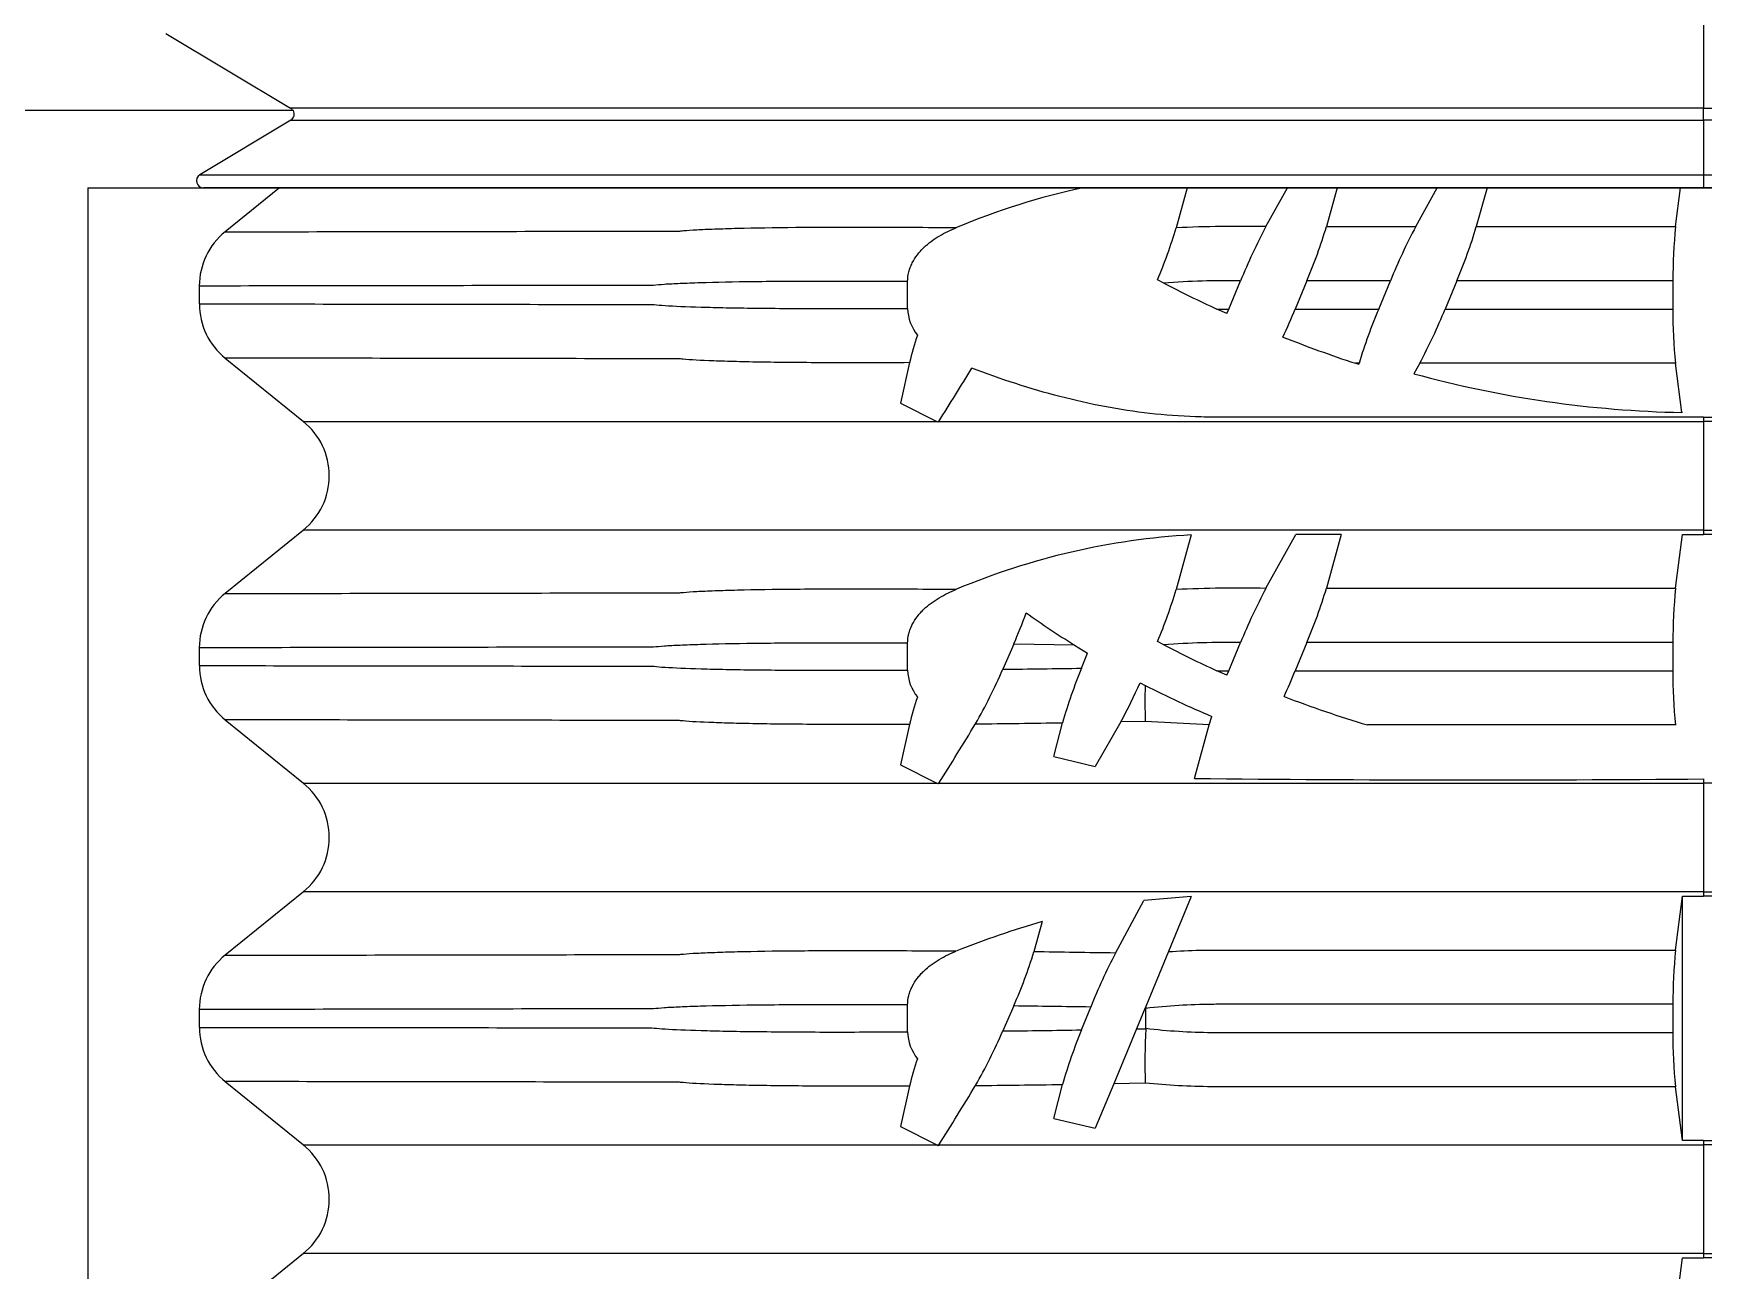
# Model space of a CAD drawing. Header units: millimetres. Extents: x -455371 to 117772, y -78417 to 116564.
# Drawn here: x -53320.3 to -53082.1, y 64221.6 to 64398.1 of the extents above; entities that cross this region are included whole.
import ezdxf

# ---------------------------------------------------------------- set-up
doc = ezdxf.new("R2010")
doc.units = ezdxf.units.MM
doc.layers.get('0').update_dxf_attribs({"color": 255})
doc.layers.add('BETON-STOP', color=141, linetype='Continuous')
doc.layers.add('Contorno-Cupolex', color=3, linetype='Continuous')

# ---------------------------------------------------------------- blocks, each defined once
blk = doc.blocks.new('Cupolex H50')
at = {"layer": 'Contorno-Cupolex', "linetype": 'Continuous'}
for p, q in [((19721.008, 10166.044), (19721.008, 10164.771)), ((19699.119, 10165.834), (19700.89, 10164.77)), ((19700.925, 10164.735), (19693.208, 10164.735)), ((19700.898, 10164.6), (19699.601, 10163.82)), ((19700.933, 10164.735), (19700.925, 10164.735)), ((19721.008, 10164.599), (19721.008, 10164.771)), ((19721.008, 10164.599), (19721.008, 10163.821)), ((19721.008, 10163.635), (19699.654, 10163.635)), ((19721.008, 10163.821), (19721.008, 10163.635)), ((19742.363, 10163.635), (19721.008, 10163.635))]:
    blk.add_line(p, q, dxfattribs=at)
for centre, radius, start, end in [((19700.838, 10164.684), 0.1, 30.3283, 59.0672), ((19700.847, 10164.685), 0.0994, 300.7422, 30.2295), ((19699.653, 10163.735), 0.0998, 120.9627, 270.7224)]:
    blk.add_arc(centre, radius, start, end, dxfattribs=at)
for points in [[(19702.818, 10164.771), (19702.174, 10164.771), (19701.532, 10164.77), (19700.89, 10164.77)], [(19720.607, 10164.599), (19720.741, 10164.599), (19720.875, 10164.599), (19721.008, 10164.599)], [(19721.451, 10164.599), (19721.303, 10164.599), (19721.156, 10164.599), (19721.008, 10164.599)]]:
    blk.add_open_spline(points, degree=3, dxfattribs=at)
for points, knots in [([(19700.898, 10164.6), (19702.397, 10164.6), (19703.903, 10164.6), (19705.786, 10164.599), (19706.163, 10164.599), (19706.727, 10164.599), (19706.916, 10164.599), (19707.151, 10164.599), (19707.198, 10164.599), (19707.292, 10164.599), (19707.333, 10164.599), (19707.458, 10164.599), (19707.537, 10164.599), (19707.734, 10164.599), (19707.853, 10164.599), (19708.263, 10164.599), (19708.599, 10164.599), (19709.2, 10164.599), (19709.417, 10164.599), (19709.87, 10164.599), (19710.108, 10164.599), (19710.857, 10164.599), (19711.408, 10164.599), (19712.259, 10164.599), (19712.549, 10164.599), (19713.14, 10164.599), (19713.443, 10164.599), (19714.048, 10164.599), (19714.35, 10164.599), (19714.956, 10164.599), (19715.258, 10164.599), (19716.166, 10164.599), (19716.771, 10164.599), (19718.453, 10164.599), (19719.53, 10164.599), (19720.607, 10164.599)], [0, 0, 0, 0, 0.5, 0.5, 0.625, 0.625, 0.6875, 0.6875, 0.703125, 0.703125, 0.71875, 0.71875, 0.734375, 0.734375, 0.75, 0.75, 0.78125, 0.78125, 0.796875, 0.796875, 0.8125, 0.8125, 0.84375, 0.84375, 0.859375, 0.859375, 0.875, 0.875, 0.890625, 0.890625, 0.90625, 0.90625, 0.9375, 0.9375, 0.9930906, 0.9930906, 0.9930906, 0.9930906]), ([(19716.312, 10164.771), (19716.064, 10164.771), (19715.817, 10164.771), (19715.267, 10164.771), (19714.965, 10164.771), (19714.36, 10164.771), (19714.058, 10164.771), (19713.455, 10164.771), (19713.153, 10164.771), (19712.556, 10164.771), (19712.264, 10164.771), (19711.695, 10164.771), (19711.418, 10164.771), (19710.875, 10164.771), (19710.61, 10164.771), (19709.856, 10164.771), (19709.402, 10164.771), (19708.596, 10164.771), (19708.258, 10164.771), (19707.85, 10164.771), (19707.731, 10164.771), (19707.533, 10164.771), (19707.454, 10164.771), (19707.361, 10164.771), (19707.336, 10164.771), (19707.289, 10164.771), (19707.266, 10164.771), (19707.195, 10164.771), (19707.148, 10164.771), (19706.912, 10164.771), (19706.724, 10164.771), (19706.159, 10164.771), (19705.782, 10164.771), (19704.542, 10164.771), (19703.679, 10164.771), (19702.818, 10164.771)], [0.0809509, 0.0809509, 0.0809509, 0.0809509, 0.09375, 0.09375, 0.109375, 0.109375, 0.125, 0.125, 0.140625, 0.140625, 0.15625, 0.15625, 0.171875, 0.171875, 0.1875, 0.1875, 0.21875, 0.21875, 0.25, 0.25, 0.265625, 0.265625, 0.28125, 0.28125, 0.2890625, 0.2890625, 0.296875, 0.296875, 0.3125, 0.3125, 0.375, 0.375, 0.5, 0.5, 0.786222, 0.786222, 0.786222, 0.786222]), ([(19721.008, 10164.771), (19719.8, 10164.771), (19718.591, 10164.771), (19717.025, 10164.771), (19716.669, 10164.771), (19716.312, 10164.771)], [0, 0, 0, 0, 0.0625, 0.0625, 0.0809509, 0.0809509, 0.0809509, 0.0809509]), ([(19721.008, 10164.771), (19722.217, 10164.771), (19723.426, 10164.771), (19724.99, 10164.771), (19725.345, 10164.771), (19725.7, 10164.771)], [0, 0, 0, 0, 0.0625, 0.0625, 0.08086931, 0.08086931, 0.08086931, 0.08086931]), ([(19699.601, 10163.82), (19701.153, 10163.82), (19702.708, 10163.821), (19704.653, 10163.821), (19705.042, 10163.821), (19705.61, 10163.821), (19705.789, 10163.821), (19705.968, 10163.821)], [0, 0, 0, 0, 0.5, 0.5, 0.625, 0.625, 0.6826415, 0.6826415, 0.6826415, 0.6826415]), ([(19705.968, 10163.821), (19705.983, 10163.821), (19705.998, 10163.821), (19706.038, 10163.821), (19706.061, 10163.821), (19706.118, 10163.821), (19706.15, 10163.821), (19706.26, 10163.821), (19706.349, 10163.821), (19706.562, 10163.821), (19706.687, 10163.821), (19706.968, 10163.821), (19707.123, 10163.821), (19707.462, 10163.821), (19707.646, 10163.821), (19708.042, 10163.821), (19708.256, 10163.821), (19708.932, 10163.821), (19709.425, 10163.821), (19710.225, 10163.821), (19710.503, 10163.821), (19711.073, 10163.821), (19711.363, 10163.821), (19711.953, 10163.821), (19712.253, 10163.821), (19712.684, 10163.821), (19712.809, 10163.821), (19712.936, 10163.821)], [0.6826415, 0.6826415, 0.6826415, 0.6826415, 0.6875, 0.6875, 0.6953125, 0.6953125, 0.703125, 0.703125, 0.71875, 0.71875, 0.734375, 0.734375, 0.75, 0.75, 0.765625, 0.765625, 0.78125, 0.78125, 0.8125, 0.8125, 0.828125, 0.828125, 0.84375, 0.84375, 0.859375, 0.859375, 0.8657575, 0.8657575, 0.8657575, 0.8657575]), ([(19712.936, 10163.821), (19713.119, 10163.821), (19713.304, 10163.821), (19713.646, 10163.821), (19713.802, 10163.821), (19714.116, 10163.821), (19714.272, 10163.821), (19714.742, 10163.821), (19715.055, 10163.821), (19715.995, 10163.821), (19716.622, 10163.821), (19718.502, 10163.821), (19719.755, 10163.821), (19721.008, 10163.821)], [0.8657575, 0.8657575, 0.8657575, 0.8657575, 0.875, 0.875, 0.8828125, 0.8828125, 0.890625, 0.890625, 0.90625, 0.90625, 0.9375, 0.9375, 1, 1, 1, 1]), ([(19721.008, 10163.821), (19722.244, 10163.821), (19723.481, 10163.821), (19725.335, 10163.821), (19725.953, 10163.821), (19726.88, 10163.821), (19727.189, 10163.821), (19727.591, 10163.821), (19727.684, 10163.821), (19727.777, 10163.821)], [0, 0, 0, 0, 0.0625, 0.0625, 0.09375, 0.09375, 0.109375, 0.109375, 0.1140744, 0.1140744, 0.1140744, 0.1140744])]:
    blk.add_open_spline(points, degree=3, knots=knots, dxfattribs=at)
blk = doc.blocks.new('Bs H50 tacca 5')
at = {"layer": 'BETON-STOP'}
for p, q in [((19753.708, 9985.2), (19753.708, 9963.521)), ((19753.708, 9985.2), (19799.708, 9985.2)), ((19756.433, 9985.2), (19755.663, 9984.575)), ((19769.357, 9985.2), (19769.2, 9984.632)), ((19770.478, 9984.648), (19770.783, 9985.2)), ((19771.492, 9985.2), (19771.34, 9984.648)), ((19772.611, 9984.648), (19772.916, 9985.2)), ((19773.625, 9985.2), (19773.473, 9984.648)), ((19776.31, 9984.648), (19776.381, 9985.2)), ((19771.34, 9984.648), (19772.611, 9984.648)), ((19773.473, 9984.648), (19776.31, 9984.648)), ((19765.377, 9983.484), (19765.377, 9983.866)), ((19769.025, 9983.842), (19768.934, 9983.89)), ((19769.95, 9983.474), (19770.116, 9983.875)), ((19771.061, 9983.875), (19770.895, 9983.474)), ((19772.249, 9983.875), (19771.061, 9983.875)), ((19772.083, 9983.474), (19772.249, 9983.875)), ((19773.194, 9983.875), (19773.028, 9983.474)), ((19776.272, 9983.875), (19773.194, 9983.875)), ((19776.272, 9983.875), (19776.272, 9983.474)), ((19755.293, 9983.802), (19755.293, 9983.547)), ((19769.781, 9983.474), (19769.95, 9983.474)), ((19769.923, 9983.41), (19769.781, 9983.474)), ((19769.923, 9983.41), (19769.95, 9983.474)), ((19770.895, 9983.474), (19772.083, 9983.474)), ((19773.028, 9983.474), (19776.272, 9983.474)), ((19755.663, 9982.774), (19756.775, 9981.873)), ((19765.404, 9982.711), (19765.277, 9982.136)), ((19771.8, 9982.685), (19771.751, 9982.702)), ((19771.805, 9982.702), (19771.751, 9982.702)), ((19771.8, 9982.685), (19771.805, 9982.702)), ((19772.667, 9982.702), (19772.585, 9982.553)), ((19776.4, 9982), (19776.31, 9982.702)), ((19765.277, 9982.136), (19765.792, 9981.872)), ((19776.408, 9982), (19776.4, 9982)), ((19765.813, 9981.862), (19765.792, 9981.872)), ((19765.819, 9981.872), (19765.813, 9981.862)), ((19776.708, 9981.934), (19776.708, 9981.873)), ((19776.708, 9981.873), (19776.708, 9980.327)), ((19756.775, 9980.327), (19755.663, 9979.425)), ((19776.708, 9980.327), (19776.708, 9980.265)), ((19769.415, 9980.258), (19769.2, 9979.482)), ((19770.478, 9979.498), (19770.902, 9980.265)), ((19771.551, 9980.265), (19770.902, 9980.265)), ((19771.551, 9980.265), (19771.34, 9979.498)), ((19776.31, 9979.498), (19776.408, 9980.265)), ((19776.408, 9980.265), (19776.708, 9980.265)), ((19777.008, 9980.265), (19776.708, 9980.265)), ((19755.293, 9978.652), (19755.293, 9978.397)), ((19765.377, 9978.334), (19765.377, 9978.716)), ((19766.887, 9978.702), (19766.732, 9978.346)), ((19767.754, 9978.69), (19766.887, 9978.702)), ((19767.754, 9978.69), (19767.94, 9978.576)), ((19769.025, 9978.692), (19768.934, 9978.74)), ((19769.95, 9978.324), (19770.116, 9978.725)), ((19771.061, 9978.725), (19770.895, 9978.324)), ((19776.272, 9978.725), (19771.061, 9978.725)), ((19776.272, 9978.725), (19776.272, 9978.324)), ((19767.853, 9978.361), (19767.94, 9978.576)), ((19768.687, 9978.154), (19768.758, 9978.116)), ((19769.781, 9978.324), (19769.95, 9978.324)), ((19769.923, 9978.26), (19769.781, 9978.324)), ((19769.923, 9978.26), (19769.95, 9978.324)), ((19770.895, 9978.324), (19776.272, 9978.324)), ((19755.663, 9977.624), (19756.775, 9976.723)), ((19765.404, 9977.561), (19765.277, 9976.986)), ((19767.458, 9977.101), (19767.583, 9977.584)), ((19768.411, 9977.597), (19768.049, 9976.961)), ((19768.76, 9977.602), (19768.411, 9977.597)), ((19769.672, 9977.552), (19768.76, 9977.602)), ((19769.462, 9976.79), (19769.672, 9977.552)), ((19769.672, 9977.552), (19769.708, 9977.673)), ((19765.277, 9976.986), (19765.792, 9976.722)), ((19767.458, 9977.101), (19768.049, 9976.961)), ((19776.708, 9976.784), (19776.708, 9976.723)), ((19765.813, 9976.712), (19765.792, 9976.722)), ((19765.819, 9976.722), (19765.813, 9976.712)), ((19776.708, 9976.723), (19776.708, 9975.177)), ((19756.775, 9975.177), (19755.663, 9974.275)), ((19769.415, 9975.108), (19768.742, 9975.052)), ((19769.415, 9975.108), (19769.091, 9974.325)), ((19776.31, 9974.348), (19776.408, 9975.115)), ((19776.408, 9971.634), (19776.408, 9975.115)), ((19776.408, 9975.115), (19776.708, 9975.115)), ((19776.708, 9975.177), (19776.708, 9975.115)), ((19777.008, 9975.115), (19776.708, 9975.115)), ((19768.336, 9974.304), (19768.742, 9975.052)), ((19767.294, 9974.752), (19767.174, 9974.322)), ((19769.091, 9974.325), (19768.767, 9973.544)), ((19755.293, 9973.502), (19755.293, 9973.247)), ((19765.377, 9973.184), (19765.377, 9973.566)), ((19766.887, 9973.552), (19766.732, 9973.196)), ((19767.853, 9973.211), (19767.984, 9973.536)), ((19768.759, 9973.524), (19768.635, 9973.224)), ((19768.767, 9973.544), (19768.759, 9973.524)), ((19768.768, 9973.523), (19768.759, 9973.524)), ((19768.767, 9973.544), (19768.768, 9973.523)), ((19768.768, 9973.516), (19768.768, 9973.523)), ((19768.768, 9973.233), (19768.768, 9973.516)), ((19776.272, 9973.575), (19776.272, 9973.174)), ((19768.635, 9973.224), (19768.312, 9972.445)), ((19768.635, 9973.224), (19768.768, 9973.226)), ((19768.768, 9973.226), (19768.768, 9973.233)), ((19755.663, 9972.474), (19756.775, 9971.573)), ((19768.312, 9972.445), (19768.049, 9971.811)), ((19768.76, 9972.452), (19768.312, 9972.445)), ((19765.404, 9972.411), (19765.277, 9971.836)), ((19767.458, 9971.951), (19767.583, 9972.434)), ((19776.408, 9971.634), (19776.31, 9972.402)), ((19765.277, 9971.836), (19765.792, 9971.572)), ((19767.458, 9971.951), (19768.049, 9971.811)), ((19765.813, 9971.562), (19765.792, 9971.572)), ((19765.819, 9971.572), (19765.813, 9971.562)), ((19776.708, 9971.634), (19776.408, 9971.634)), ((19776.708, 9971.634), (19776.708, 9971.573)), ((19776.708, 9971.634), (19777.008, 9971.634)), ((19776.708, 9971.573), (19776.708, 9970.027)), ((19756.775, 9970.027), (19755.663, 9969.125)), ((19776.31, 9969.198), (19776.408, 9969.965)), ((19776.408, 9969.965), (19776.708, 9969.965)), ((19776.708, 9970.027), (19776.708, 9969.965)), ((19777.008, 9969.965), (19776.708, 9969.965))]:
    blk.add_line(p, q, dxfattribs=at)
for centre, radius, start, end in [((19769.994, 9975.31), 10.115, 102.091, 112.796), ((19756.289, 9983.801), 0.996, 128.931, 179.9066), ((19762.319, 9986.678), 7.179, 337.1514, 343.4401), ((19770.1, 9964.262), 20.389, 88.9401, 92.5327), ((19777.919, 9980.694), 8.426, 152.0178, 157.8232), ((19764.329, 9986.738), 7.315, 336.961, 343.3986), ((19780.051, 9980.695), 8.425, 152.0175, 157.823), ((19766.462, 9986.738), 7.316, 336.9609, 343.3983), ((19783.018, 9983.927), 6.746, 173.8671, 180.4429), ((19769.904, 9972.695), 11.182, 88.9164, 94.5085), ((19776.708, 9998.65), 16.682, 242.577, 245.463), ((19756.289, 9983.548), 0.995, 180.0853, 231.0771), ((19766.01, 9983.498), 0.633, 181.2639, 218.8863), ((19761.085, 9987.532), 10.616, 335.1742, 337.5273), ((19778.676, 9980.661), 7.168, 156.8946, 163.4647), ((19765.288, 9986.626), 8.358, 331.994, 337.8464), ((19782.779, 9983.41), 6.508, 179.4367, 186.2533), ((19769.73, 9981.664), 4.451, 161.1754, 166.4034), ((19778.13, 10001.912), 20.242, 248.5261, 251.6284), ((19735.412, 10001.276), 36.071, 327.4568, 328.8771), ((19776.709, 9997.584), 15.586, 254.6566, 268.8647), ((19756.152, 9981.1), 0.992, 308.8507, 51.1493), ((19769.994, 9970.16), 10.115, 93.2828, 112.796), ((19756.289, 9978.651), 0.996, 128.931, 179.9066), ((19762.319, 9981.528), 7.179, 337.1514, 343.4401), ((19770.1, 9959.112), 20.389, 88.9401, 92.5327), ((19777.919, 9975.544), 8.426, 152.0178, 157.8232), ((19764.329, 9981.588), 7.315, 336.961, 343.3986), ((19783.018, 9978.777), 6.746, 173.8671, 180.4429), ((19758.802, 9982.22), 8.817, 336.4812, 339.6136), ((19774.226, 9989.118), 12.274, 234.3188, 238.1761), ((19769.904, 9967.545), 11.182, 88.9164, 94.5085), ((19776.708, 9993.5), 16.682, 242.577, 245.463), ((19756.289, 9978.398), 0.995, 180.0853, 231.0771), ((19766.01, 9978.348), 0.633, 181.2639, 218.8863), ((19760.042, 9981.202), 7.274, 330.0223, 336.8784), ((19762.86, 10301.602), 323.28, 270.68628, 270.88504), ((19774.253, 9975.703), 6.93, 157.4443, 164.2569), ((19762.106, 9981.063), 7.195, 331.1997, 336.1501), ((19760.985, 9982.425), 10.725, 335.3846, 337.52), ((19782.779, 9978.26), 6.508, 179.4367, 186.2533), ((19769.73, 9976.514), 4.451, 161.1754, 166.4034), ((19775.871, 9977.883), 7.116, 178.1178, 182.2569), ((19775.358, 9991.025), 14.498, 242.9216, 247.0622), ((19776.708, 9993.5), 16.65, 248.9776, 253.305), ((19734.329, 9996.805), 37.349, 327.473, 328.9994), ((19763.92, 10218.673), 241.117, 270.57577, 270.87046), ((19773.388, 10352.976), 376.206, 269.4021, 270.50569), ((19756.152, 9975.95), 0.992, 308.8507, 51.1493), ((19770.872, 9962.346), 12.912, 106.0869, 111.8067), ((19783.018, 9973.627), 6.746, 173.8671, 180.4429), ((19756.289, 9973.501), 0.996, 128.931, 179.9066), ((19761.054, 9976.166), 6.392, 335.8601, 343.2339), ((19761.126, 9538.338), 436.026, 89.05265, 89.20533), ((19775.567, 9970.53), 8.157, 152.4371, 158.3733), ((19762.495, 9624.223), 349.356, 89.09979, 89.2798), ((19756.289, 9973.248), 0.995, 180.0853, 231.0771), ((19766.01, 9973.198), 0.633, 181.2639, 218.8863), ((19760.042, 9976.052), 7.274, 330.0223, 336.8784), ((19762.86, 10296.452), 323.28, 270.68628, 270.88504), ((19774.253, 9970.553), 6.93, 157.4443, 164.2569), ((19777.687, 9972.745), 8.932, 176.9126, 181.8782), ((19782.779, 9973.11), 6.508, 179.4367, 186.2533), ((19769.73, 9971.364), 4.451, 161.1754, 166.4034), ((19734.329, 9991.655), 37.349, 327.473, 328.9994), ((19763.92, 10213.523), 241.117, 270.57577, 270.87046), ((19756.152, 9970.8), 0.992, 308.8507, 51.1493)]:
    blk.add_arc(centre, radius, start, end, dxfattribs=at)
for points, knots in [([(19755.663, 9984.575), (19756.924, 9984.575), (19758.188, 9984.578), (19760.084, 9984.581), (19760.716, 9984.582), (19761.506, 9984.583), (19761.663, 9984.584), (19761.9, 9984.584), (19761.979, 9984.584), (19762.078, 9984.584), (19762.097, 9984.584), (19762.138, 9984.585), (19762.161, 9984.588), (19762.239, 9984.596), (19762.302, 9984.6), (19762.45, 9984.608), (19762.535, 9984.611), (19762.729, 9984.618), (19762.838, 9984.622), (19763.196, 9984.631), (19763.473, 9984.635), (19763.944, 9984.639), (19764.111, 9984.64), (19764.464, 9984.641), (19764.65, 9984.641), (19765.227, 9984.64), (19765.638, 9984.638), (19766.075, 9984.634)], [0, 0, 0, 0, 0.5, 0.5, 0.75, 0.75, 0.8125, 0.8125, 0.84375, 0.84375, 0.851563, 0.851563, 0.859375, 0.859375, 0.875, 0.875, 0.890625, 0.890625, 0.90625, 0.90625, 0.9375, 0.9375, 0.953125, 0.953125, 0.96875, 0.96875, 1, 1, 1, 1]), ([(19765.377, 9983.866), (19765.377, 9983.912), (19765.383, 9983.957), (19765.4, 9984.024), (19765.406, 9984.046), (19765.423, 9984.089), (19765.432, 9984.11), (19765.463, 9984.172), (19765.488, 9984.21), (19765.53, 9984.265), (19765.545, 9984.283), (19765.575, 9984.317), (19765.591, 9984.333), (19765.674, 9984.413), (19765.748, 9984.466), (19765.907, 9984.561), (19765.989, 9984.6), (19766.075, 9984.634)], [0, 0, 0, 0, 0.125, 0.125, 0.1875, 0.1875, 0.25, 0.25, 0.375, 0.375, 0.4375, 0.4375, 0.5, 0.5, 0.75, 0.75, 1, 1, 1, 1]), ([(19765.377, 9983.866), (19764.954, 9983.868), (19764.559, 9983.869), (19764.009, 9983.868), (19763.832, 9983.868), (19763.499, 9983.865), (19763.342, 9983.864), (19762.901, 9983.859), (19762.645, 9983.853), (19762.32, 9983.843), (19762.223, 9983.84), (19762.052, 9983.832), (19761.979, 9983.829), (19761.853, 9983.82), (19761.802, 9983.813), (19761.72, 9983.81), (19761.682, 9983.812), (19761.564, 9983.811), (19761.486, 9983.811), (19761.251, 9983.811), (19761.094, 9983.81), (19760.31, 9983.809), (19759.682, 9983.808), (19757.8, 9983.805), (19756.545, 9983.802), (19755.293, 9983.802)], [0, 0, 0, 0, 0.03125, 0.03125, 0.046875, 0.046875, 0.0625, 0.0625, 0.09375, 0.09375, 0.109375, 0.109375, 0.125, 0.125, 0.140625, 0.140625, 0.15625, 0.15625, 0.1875, 0.1875, 0.25, 0.25, 0.5, 0.5, 1, 1, 1, 1]), ([(19755.293, 9983.547), (19756.547, 9983.547), (19757.802, 9983.545), (19759.686, 9983.542), (19760.314, 9983.541), (19761.099, 9983.539), (19761.256, 9983.539), (19761.492, 9983.538), (19761.57, 9983.538), (19761.688, 9983.538), (19761.725, 9983.54), (19761.809, 9983.535), (19761.862, 9983.528), (19762.052, 9983.516), (19762.222, 9983.509), (19762.546, 9983.499), (19762.666, 9983.496), (19762.922, 9983.491), (19763.059, 9983.489), (19763.499, 9983.484), (19763.83, 9983.481), (19764.564, 9983.48), (19764.958, 9983.481), (19765.377, 9983.484)], [0, 0, 0, 0, 0.5, 0.5, 0.75, 0.75, 0.8125, 0.8125, 0.84375, 0.84375, 0.859375, 0.859375, 0.875, 0.875, 0.90625, 0.90625, 0.921875, 0.921875, 0.9375, 0.9375, 0.96875, 0.96875, 1, 1, 1, 1]), ([(19765.404, 9982.711), (19764.995, 9982.709), (19764.614, 9982.708), (19764.087, 9982.71), (19763.919, 9982.711), (19763.605, 9982.714), (19763.458, 9982.715), (19763.184, 9982.72), (19763.057, 9982.722), (19762.822, 9982.728), (19762.714, 9982.732), (19762.425, 9982.742), (19762.282, 9982.749), (19762.156, 9982.762), (19762.134, 9982.765), (19762.094, 9982.765), (19762.075, 9982.765), (19762.017, 9982.765), (19761.978, 9982.765), (19761.862, 9982.765), (19761.785, 9982.765), (19761.552, 9982.766), (19761.397, 9982.766), (19760.622, 9982.768), (19760.001, 9982.769), (19758.141, 9982.772), (19756.901, 9982.774), (19755.663, 9982.774)], [0, 0, 0, 0, 0.03125, 0.03125, 0.046875, 0.046875, 0.0625, 0.0625, 0.078125, 0.078125, 0.09375, 0.09375, 0.125, 0.125, 0.132812, 0.132812, 0.140625, 0.140625, 0.15625, 0.15625, 0.1875, 0.1875, 0.25, 0.25, 0.5, 0.5, 1, 1, 1, 1]), ([(19776.708, 9981.934), (19774.955, 9981.934), (19773.201, 9981.934), (19771.008, 9981.934), (19770.57, 9981.934), (19770.022, 9981.934), (19769.912, 9981.934), (19769.693, 9981.934), (19769.584, 9981.936), (19769.257, 9981.947), (19769.04, 9981.963), (19768.393, 9982.037), (19767.967, 9982.119), (19767.124, 9982.338), (19766.706, 9982.474), (19766.291, 9982.632)], [0, 0, 0, 0, 0.5, 0.5, 0.625, 0.625, 0.65625, 0.65625, 0.6875, 0.6875, 0.75, 0.75, 0.875, 0.875, 1, 1, 1, 1]), ([(19776.708, 9981.934), (19778.462, 9981.934), (19780.216, 9981.934), (19782.408, 9981.934), (19782.847, 9981.934), (19783.395, 9981.934), (19783.504, 9981.934), (19783.724, 9981.934), (19783.833, 9981.936), (19784.16, 9981.947), (19784.377, 9981.963), (19785.024, 9982.037), (19785.45, 9982.119), (19786.293, 9982.338), (19786.711, 9982.474), (19787.126, 9982.632)], [0, 0, 0, 0, 0.5, 0.5, 0.625, 0.625, 0.65625, 0.65625, 0.6875, 0.6875, 0.75, 0.75, 0.875, 0.875, 1, 1, 1, 1]), ([(19756.775, 9981.873), (19757.983, 9981.873), (19759.19, 9981.873), (19761.001, 9981.873), (19761.606, 9981.873), (19762.511, 9981.873), (19762.812, 9981.873), (19763.153, 9981.873), (19763.189, 9981.873), (19763.269, 9981.873), (19763.322, 9981.873), (19763.52, 9981.872), (19763.699, 9981.872), (19764.152, 9981.872), (19764.43, 9981.872), (19765.055, 9981.872), (19765.404, 9981.872), (19765.792, 9981.872)], [0, 0, 0, 0, 0.5, 0.5, 0.75, 0.75, 0.875, 0.875, 0.890625, 0.890625, 0.90625, 0.90625, 0.9375, 0.9375, 0.96875, 0.96875, 1, 1, 1, 1]), ([(19765.819, 9981.872), (19766.196, 9981.872), (19766.595, 9981.872), (19767.226, 9981.872), (19767.441, 9981.872), (19767.884, 9981.872), (19768.11, 9981.872), (19768.789, 9981.872), (19769.249, 9981.873), (19769.947, 9981.873), (19770.181, 9981.873), (19770.647, 9981.873), (19770.88, 9981.873), (19772.978, 9981.873), (19774.843, 9981.873), (19776.708, 9981.873)], [0, 0, 0, 0, 0.125, 0.125, 0.1875, 0.1875, 0.25, 0.25, 0.375, 0.375, 0.4375, 0.4375, 0.5, 0.5, 1, 1, 1, 1]), ([(19787.597, 9981.872), (19787.221, 9981.872), (19786.822, 9981.872), (19786.191, 9981.872), (19785.975, 9981.872), (19785.533, 9981.872), (19785.307, 9981.872), (19784.627, 9981.872), (19784.168, 9981.873), (19783.469, 9981.873), (19783.236, 9981.873), (19782.77, 9981.873), (19782.537, 9981.873), (19780.439, 9981.873), (19778.573, 9981.873), (19776.708, 9981.873)], [0, 0, 0, 0, 0.125, 0.125, 0.1875, 0.1875, 0.25, 0.25, 0.375, 0.375, 0.4375, 0.4375, 0.5, 0.5, 1, 1, 1, 1]), ([(19776.708, 9980.327), (19775.507, 9980.327), (19774.306, 9980.327), (19772.505, 9980.327), (19771.904, 9980.327), (19771.003, 9980.327), (19770.703, 9980.327), (19770.253, 9980.327), (19770.103, 9980.327), (19769.802, 9980.327), (19769.652, 9980.327), (19769.202, 9980.327), (19768.902, 9980.327), (19768.303, 9980.328), (19768.009, 9980.328), (19767.438, 9980.328), (19767.159, 9980.328), (19766.615, 9980.328), (19766.349, 9980.328), (19765.595, 9980.328), (19765.144, 9980.328), (19764.348, 9980.328), (19764.021, 9980.328), (19763.636, 9980.327), (19763.526, 9980.327), (19763.347, 9980.327), (19763.277, 9980.327), (19763.179, 9980.327), (19763.134, 9980.327), (19763.04, 9980.327), (19762.994, 9980.327), (19762.76, 9980.327), (19762.573, 9980.327), (19762.012, 9980.327), (19761.638, 9980.327), (19759.767, 9980.327), (19758.271, 9980.327), (19756.775, 9980.327)], [0, 0, 0, 0, 0.0625, 0.0625, 0.09375, 0.09375, 0.109375, 0.109375, 0.117188, 0.117188, 0.125, 0.125, 0.140625, 0.140625, 0.15625, 0.15625, 0.171875, 0.171875, 0.1875, 0.1875, 0.21875, 0.21875, 0.25, 0.25, 0.265625, 0.265625, 0.28125, 0.28125, 0.296875, 0.296875, 0.3125, 0.3125, 0.375, 0.375, 0.5, 0.5, 1, 1, 1, 1]), ([(19776.708, 9980.327), (19777.909, 9980.327), (19779.11, 9980.327), (19780.912, 9980.327), (19781.513, 9980.327), (19782.413, 9980.327), (19782.714, 9980.327), (19783.164, 9980.327), (19783.314, 9980.327), (19783.614, 9980.327), (19783.764, 9980.327), (19784.215, 9980.327), (19784.514, 9980.327), (19785.113, 9980.328), (19785.407, 9980.328), (19785.979, 9980.328), (19786.258, 9980.328), (19786.801, 9980.328), (19787.067, 9980.328), (19787.822, 9980.328), (19788.273, 9980.328), (19789.069, 9980.328), (19789.396, 9980.328), (19789.78, 9980.327), (19789.891, 9980.327), (19790.07, 9980.327), (19790.139, 9980.327), (19790.238, 9980.327), (19790.283, 9980.327), (19790.376, 9980.327), (19790.423, 9980.327), (19790.657, 9980.327), (19790.844, 9980.327), (19791.405, 9980.327), (19791.779, 9980.327), (19793.65, 9980.327), (19795.146, 9980.327), (19796.642, 9980.327)], [0, 0, 0, 0, 0.0625, 0.0625, 0.09375, 0.09375, 0.109375, 0.109375, 0.117188, 0.117188, 0.125, 0.125, 0.140625, 0.140625, 0.15625, 0.15625, 0.171875, 0.171875, 0.1875, 0.1875, 0.21875, 0.21875, 0.25, 0.25, 0.265625, 0.265625, 0.28125, 0.28125, 0.296875, 0.296875, 0.3125, 0.3125, 0.375, 0.375, 0.5, 0.5, 1, 1, 1, 1]), ([(19755.663, 9979.425), (19756.924, 9979.425), (19758.188, 9979.428), (19760.084, 9979.431), (19760.716, 9979.432), (19761.506, 9979.433), (19761.663, 9979.434), (19761.9, 9979.434), (19761.979, 9979.434), (19762.078, 9979.434), (19762.097, 9979.434), (19762.138, 9979.435), (19762.161, 9979.438), (19762.239, 9979.446), (19762.302, 9979.45), (19762.45, 9979.458), (19762.535, 9979.461), (19762.729, 9979.468), (19762.838, 9979.472), (19763.196, 9979.481), (19763.473, 9979.485), (19763.944, 9979.489), (19764.111, 9979.49), (19764.464, 9979.491), (19764.65, 9979.491), (19765.227, 9979.49), (19765.638, 9979.488), (19766.075, 9979.484)], [0, 0, 0, 0, 0.5, 0.5, 0.75, 0.75, 0.8125, 0.8125, 0.84375, 0.84375, 0.851562, 0.851562, 0.859375, 0.859375, 0.875, 0.875, 0.890625, 0.890625, 0.90625, 0.90625, 0.9375, 0.9375, 0.953125, 0.953125, 0.96875, 0.96875, 1, 1, 1, 1]), ([(19765.377, 9978.716), (19765.377, 9978.762), (19765.383, 9978.807), (19765.4, 9978.874), (19765.406, 9978.896), (19765.423, 9978.939), (19765.432, 9978.96), (19765.463, 9979.022), (19765.488, 9979.06), (19765.53, 9979.115), (19765.545, 9979.133), (19765.575, 9979.167), (19765.591, 9979.183), (19765.674, 9979.263), (19765.748, 9979.316), (19765.907, 9979.411), (19765.989, 9979.45), (19766.075, 9979.484)], [0, 0, 0, 0, 0.125, 0.125, 0.1875, 0.1875, 0.25, 0.25, 0.375, 0.375, 0.4375, 0.4375, 0.5, 0.5, 0.75, 0.75, 1, 1, 1, 1]), ([(19765.377, 9978.716), (19764.954, 9978.718), (19764.559, 9978.719), (19764.009, 9978.718), (19763.832, 9978.718), (19763.499, 9978.715), (19763.342, 9978.714), (19762.901, 9978.709), (19762.645, 9978.703), (19762.32, 9978.693), (19762.223, 9978.69), (19762.052, 9978.682), (19761.979, 9978.679), (19761.853, 9978.67), (19761.802, 9978.663), (19761.72, 9978.66), (19761.682, 9978.662), (19761.564, 9978.661), (19761.486, 9978.661), (19761.251, 9978.661), (19761.094, 9978.66), (19760.31, 9978.659), (19759.682, 9978.658), (19757.8, 9978.655), (19756.545, 9978.652), (19755.293, 9978.652)], [0, 0, 0, 0, 0.03125, 0.03125, 0.046875, 0.046875, 0.0625, 0.0625, 0.09375, 0.09375, 0.109375, 0.109375, 0.125, 0.125, 0.140625, 0.140625, 0.15625, 0.15625, 0.1875, 0.1875, 0.25, 0.25, 0.5, 0.5, 1, 1, 1, 1]), ([(19755.293, 9978.397), (19756.547, 9978.397), (19757.802, 9978.395), (19759.686, 9978.392), (19760.314, 9978.391), (19761.099, 9978.389), (19761.256, 9978.389), (19761.492, 9978.388), (19761.57, 9978.388), (19761.688, 9978.388), (19761.725, 9978.39), (19761.809, 9978.385), (19761.862, 9978.378), (19762.052, 9978.366), (19762.222, 9978.359), (19762.546, 9978.349), (19762.666, 9978.346), (19762.922, 9978.341), (19763.059, 9978.339), (19763.499, 9978.334), (19763.83, 9978.331), (19764.564, 9978.33), (19764.958, 9978.331), (19765.377, 9978.334)], [0, 0, 0, 0, 0.5, 0.5, 0.75, 0.75, 0.8125, 0.8125, 0.84375, 0.84375, 0.859375, 0.859375, 0.875, 0.875, 0.90625, 0.90625, 0.921875, 0.921875, 0.9375, 0.9375, 0.96875, 0.96875, 1, 1, 1, 1]), ([(19765.404, 9977.561), (19764.995, 9977.559), (19764.614, 9977.558), (19764.087, 9977.56), (19763.919, 9977.561), (19763.605, 9977.564), (19763.458, 9977.565), (19763.184, 9977.57), (19763.057, 9977.572), (19762.822, 9977.578), (19762.714, 9977.582), (19762.425, 9977.592), (19762.282, 9977.599), (19762.156, 9977.612), (19762.134, 9977.615), (19762.094, 9977.615), (19762.075, 9977.615), (19762.017, 9977.615), (19761.978, 9977.615), (19761.862, 9977.615), (19761.785, 9977.615), (19761.552, 9977.616), (19761.397, 9977.616), (19760.622, 9977.618), (19760.001, 9977.619), (19758.141, 9977.622), (19756.901, 9977.624), (19755.663, 9977.624)], [0, 0, 0, 0, 0.03125, 0.03125, 0.046875, 0.046875, 0.0625, 0.0625, 0.078125, 0.078125, 0.09375, 0.09375, 0.125, 0.125, 0.132813, 0.132813, 0.140625, 0.140625, 0.15625, 0.15625, 0.1875, 0.1875, 0.25, 0.25, 0.5, 0.5, 1, 1, 1, 1]), ([(19756.775, 9976.723), (19757.983, 9976.723), (19759.19, 9976.723), (19761.001, 9976.723), (19761.606, 9976.723), (19762.511, 9976.723), (19762.812, 9976.723), (19763.153, 9976.723), (19763.189, 9976.723), (19763.269, 9976.723), (19763.322, 9976.723), (19763.52, 9976.722), (19763.699, 9976.722), (19764.152, 9976.722), (19764.43, 9976.722), (19765.055, 9976.722), (19765.404, 9976.722), (19765.792, 9976.722)], [0, 0, 0, 0, 0.5, 0.5, 0.75, 0.75, 0.875, 0.875, 0.890625, 0.890625, 0.90625, 0.90625, 0.9375, 0.9375, 0.96875, 0.96875, 1, 1, 1, 1]), ([(19765.819, 9976.722), (19766.196, 9976.722), (19766.595, 9976.722), (19767.226, 9976.722), (19767.441, 9976.722), (19767.884, 9976.722), (19768.11, 9976.722), (19768.789, 9976.722), (19769.249, 9976.723), (19769.947, 9976.723), (19770.181, 9976.723), (19770.647, 9976.723), (19770.88, 9976.723), (19772.978, 9976.723), (19774.843, 9976.723), (19776.708, 9976.723)], [0, 0, 0, 0, 0.125, 0.125, 0.1875, 0.1875, 0.25, 0.25, 0.375, 0.375, 0.4375, 0.4375, 0.5, 0.5, 1, 1, 1, 1]), ([(19787.597, 9976.722), (19787.221, 9976.722), (19786.822, 9976.722), (19786.191, 9976.722), (19785.975, 9976.722), (19785.533, 9976.722), (19785.307, 9976.722), (19784.627, 9976.722), (19784.168, 9976.723), (19783.469, 9976.723), (19783.236, 9976.723), (19782.77, 9976.723), (19782.537, 9976.723), (19780.439, 9976.723), (19778.573, 9976.723), (19776.708, 9976.723)], [0, 0, 0, 0, 0.125, 0.125, 0.1875, 0.1875, 0.25, 0.25, 0.375, 0.375, 0.4375, 0.4375, 0.5, 0.5, 1, 1, 1, 1]), ([(19776.708, 9975.177), (19775.507, 9975.177), (19774.306, 9975.177), (19772.505, 9975.177), (19771.904, 9975.177), (19771.003, 9975.177), (19770.703, 9975.177), (19770.253, 9975.177), (19770.103, 9975.177), (19769.802, 9975.177), (19769.652, 9975.177), (19769.202, 9975.177), (19768.902, 9975.177), (19768.303, 9975.178), (19768.009, 9975.178), (19767.438, 9975.178), (19767.159, 9975.178), (19766.615, 9975.178), (19766.349, 9975.178), (19765.595, 9975.178), (19765.144, 9975.178), (19764.348, 9975.178), (19764.021, 9975.178), (19763.636, 9975.177), (19763.526, 9975.177), (19763.347, 9975.177), (19763.277, 9975.177), (19763.179, 9975.177), (19763.134, 9975.177), (19763.04, 9975.177), (19762.994, 9975.177), (19762.76, 9975.177), (19762.573, 9975.177), (19762.012, 9975.177), (19761.638, 9975.177), (19759.767, 9975.177), (19758.271, 9975.177), (19756.775, 9975.177)], [0, 0, 0, 0, 0.0625, 0.0625, 0.09375, 0.09375, 0.109375, 0.109375, 0.117187, 0.117187, 0.125, 0.125, 0.140625, 0.140625, 0.15625, 0.15625, 0.171875, 0.171875, 0.1875, 0.1875, 0.21875, 0.21875, 0.25, 0.25, 0.265625, 0.265625, 0.28125, 0.28125, 0.296875, 0.296875, 0.3125, 0.3125, 0.375, 0.375, 0.5, 0.5, 1, 1, 1, 1]), ([(19776.708, 9975.177), (19777.909, 9975.177), (19779.11, 9975.177), (19780.912, 9975.177), (19781.513, 9975.177), (19782.413, 9975.177), (19782.714, 9975.177), (19783.164, 9975.177), (19783.314, 9975.177), (19783.614, 9975.177), (19783.764, 9975.177), (19784.215, 9975.177), (19784.514, 9975.177), (19785.113, 9975.178), (19785.407, 9975.178), (19785.979, 9975.178), (19786.258, 9975.178), (19786.801, 9975.178), (19787.067, 9975.178), (19787.822, 9975.178), (19788.273, 9975.178), (19789.069, 9975.178), (19789.396, 9975.178), (19789.78, 9975.177), (19789.891, 9975.177), (19790.07, 9975.177), (19790.139, 9975.177), (19790.238, 9975.177), (19790.283, 9975.177), (19790.376, 9975.177), (19790.423, 9975.177), (19790.657, 9975.177), (19790.844, 9975.177), (19791.405, 9975.177), (19791.779, 9975.177), (19793.65, 9975.177), (19795.146, 9975.177), (19796.642, 9975.177)], [0, 0, 0, 0, 0.0625, 0.0625, 0.09375, 0.09375, 0.109375, 0.109375, 0.117187, 0.117187, 0.125, 0.125, 0.140625, 0.140625, 0.15625, 0.15625, 0.171875, 0.171875, 0.1875, 0.1875, 0.21875, 0.21875, 0.25, 0.25, 0.265625, 0.265625, 0.28125, 0.28125, 0.296875, 0.296875, 0.3125, 0.3125, 0.375, 0.375, 0.5, 0.5, 1, 1, 1, 1]), ([(19769.091, 9974.325), (19769.241, 9974.335), (19769.391, 9974.342), (19769.616, 9974.347), (19769.692, 9974.348), (19769.842, 9974.348), (19769.917, 9974.348), (19770.293, 9974.348), (19770.594, 9974.348), (19771.497, 9974.348), (19772.098, 9974.348), (19773.903, 9974.348), (19775.107, 9974.348), (19776.31, 9974.348)], [0, 0, 0, 0, 0.0625, 0.0625, 0.09375, 0.09375, 0.125, 0.125, 0.25, 0.25, 0.5, 0.5, 1, 1, 1, 1]), ([(19755.663, 9974.275), (19756.924, 9974.275), (19758.188, 9974.278), (19760.084, 9974.281), (19760.716, 9974.282), (19761.506, 9974.283), (19761.663, 9974.284), (19761.9, 9974.284), (19761.979, 9974.284), (19762.078, 9974.284), (19762.097, 9974.284), (19762.138, 9974.285), (19762.161, 9974.288), (19762.239, 9974.296), (19762.302, 9974.3), (19762.45, 9974.308), (19762.535, 9974.311), (19762.729, 9974.318), (19762.838, 9974.322), (19763.196, 9974.331), (19763.473, 9974.335), (19763.944, 9974.339), (19764.111, 9974.34), (19764.464, 9974.341), (19764.65, 9974.341), (19765.227, 9974.34), (19765.638, 9974.338), (19766.075, 9974.334)], [0, 0, 0, 0, 0.5, 0.5, 0.75, 0.75, 0.8125, 0.8125, 0.84375, 0.84375, 0.851563, 0.851563, 0.859375, 0.859375, 0.875, 0.875, 0.890625, 0.890625, 0.90625, 0.90625, 0.9375, 0.9375, 0.953125, 0.953125, 0.96875, 0.96875, 1, 1, 1, 1]), ([(19765.377, 9973.566), (19765.377, 9973.612), (19765.383, 9973.657), (19765.4, 9973.724), (19765.406, 9973.746), (19765.423, 9973.789), (19765.432, 9973.81), (19765.463, 9973.872), (19765.488, 9973.91), (19765.53, 9973.965), (19765.545, 9973.983), (19765.575, 9974.017), (19765.591, 9974.033), (19765.674, 9974.113), (19765.748, 9974.166), (19765.907, 9974.261), (19765.989, 9974.3), (19766.075, 9974.334)], [0, 0, 0, 0, 0.125, 0.125, 0.1875, 0.1875, 0.25, 0.25, 0.375, 0.375, 0.4375, 0.4375, 0.5, 0.5, 0.75, 0.75, 1, 1, 1, 1]), ([(19765.377, 9973.566), (19764.954, 9973.568), (19764.559, 9973.569), (19764.009, 9973.568), (19763.832, 9973.568), (19763.499, 9973.565), (19763.342, 9973.564), (19762.901, 9973.559), (19762.645, 9973.553), (19762.32, 9973.543), (19762.223, 9973.54), (19762.052, 9973.532), (19761.979, 9973.529), (19761.853, 9973.52), (19761.802, 9973.513), (19761.72, 9973.51), (19761.682, 9973.512), (19761.564, 9973.511), (19761.486, 9973.511), (19761.251, 9973.511), (19761.094, 9973.51), (19760.31, 9973.509), (19759.682, 9973.508), (19757.8, 9973.505), (19756.545, 9973.502), (19755.293, 9973.502)], [0, 0, 0, 0, 0.03125, 0.03125, 0.046875, 0.046875, 0.0625, 0.0625, 0.09375, 0.09375, 0.109375, 0.109375, 0.125, 0.125, 0.140625, 0.140625, 0.15625, 0.15625, 0.1875, 0.1875, 0.25, 0.25, 0.5, 0.5, 1, 1, 1, 1]), ([(19776.272, 9973.575), (19775.021, 9973.575), (19773.771, 9973.575), (19771.895, 9973.575), (19771.269, 9973.575), (19770.488, 9973.575), (19770.331, 9973.575), (19770.097, 9973.575), (19770.019, 9973.575), (19769.862, 9973.575), (19769.784, 9973.575), (19769.393, 9973.572), (19769.081, 9973.553), (19768.768, 9973.516)], [0, 0, 0, 0, 0.5, 0.5, 0.75, 0.75, 0.8125, 0.8125, 0.84375, 0.84375, 0.875, 0.875, 1, 1, 1, 1]), ([(19755.293, 9973.247), (19756.547, 9973.247), (19757.802, 9973.245), (19759.686, 9973.242), (19760.314, 9973.241), (19761.099, 9973.239), (19761.256, 9973.239), (19761.492, 9973.238), (19761.57, 9973.238), (19761.688, 9973.238), (19761.725, 9973.24), (19761.809, 9973.235), (19761.862, 9973.228), (19762.052, 9973.216), (19762.222, 9973.209), (19762.546, 9973.199), (19762.666, 9973.196), (19762.922, 9973.191), (19763.059, 9973.189), (19763.499, 9973.184), (19763.83, 9973.181), (19764.564, 9973.18), (19764.958, 9973.181), (19765.377, 9973.184)], [0, 0, 0, 0, 0.5, 0.5, 0.75, 0.75, 0.8125, 0.8125, 0.84375, 0.84375, 0.859375, 0.859375, 0.875, 0.875, 0.90625, 0.90625, 0.921875, 0.921875, 0.9375, 0.9375, 0.96875, 0.96875, 1, 1, 1, 1]), ([(19768.768, 9973.233), (19769.081, 9973.197), (19769.393, 9973.177), (19769.784, 9973.174), (19769.862, 9973.174), (19770.019, 9973.175), (19770.097, 9973.174), (19770.331, 9973.174), (19770.488, 9973.174), (19771.269, 9973.174), (19771.895, 9973.174), (19773.771, 9973.174), (19775.021, 9973.174), (19776.272, 9973.174)], [0, 0, 0, 0, 0.125, 0.125, 0.15625, 0.15625, 0.1875, 0.1875, 0.25, 0.25, 0.5, 0.5, 1, 1, 1, 1]), ([(19765.404, 9972.411), (19764.995, 9972.409), (19764.614, 9972.408), (19764.087, 9972.41), (19763.919, 9972.411), (19763.605, 9972.414), (19763.458, 9972.415), (19763.184, 9972.42), (19763.057, 9972.422), (19762.822, 9972.428), (19762.714, 9972.432), (19762.425, 9972.442), (19762.282, 9972.449), (19762.156, 9972.462), (19762.134, 9972.465), (19762.094, 9972.465), (19762.075, 9972.465), (19762.017, 9972.465), (19761.978, 9972.465), (19761.862, 9972.465), (19761.785, 9972.465), (19761.552, 9972.466), (19761.397, 9972.466), (19760.622, 9972.468), (19760.001, 9972.469), (19758.141, 9972.472), (19756.901, 9972.474), (19755.663, 9972.474)], [0, 0, 0, 0, 0.03125, 0.03125, 0.046875, 0.046875, 0.0625, 0.0625, 0.078125, 0.078125, 0.09375, 0.09375, 0.125, 0.125, 0.132812, 0.132812, 0.140625, 0.140625, 0.15625, 0.15625, 0.1875, 0.1875, 0.25, 0.25, 0.5, 0.5, 1, 1, 1, 1]), ([(19776.31, 9972.402), (19775.052, 9972.402), (19773.793, 9972.402), (19771.906, 9972.402), (19771.277, 9972.402), (19770.49, 9972.401), (19770.333, 9972.401), (19770.097, 9972.402), (19770.018, 9972.402), (19769.861, 9972.402), (19769.782, 9972.401), (19769.389, 9972.404), (19769.074, 9972.421), (19768.76, 9972.452)], [0, 0, 0, 0, 0.5, 0.5, 0.75, 0.75, 0.8125, 0.8125, 0.84375, 0.84375, 0.875, 0.875, 1, 1, 1, 1]), ([(19756.775, 9971.573), (19757.983, 9971.573), (19759.19, 9971.573), (19761.001, 9971.573), (19761.606, 9971.573), (19762.511, 9971.573), (19762.812, 9971.573), (19763.153, 9971.573), (19763.189, 9971.573), (19763.269, 9971.573), (19763.322, 9971.573), (19763.52, 9971.572), (19763.699, 9971.572), (19764.152, 9971.572), (19764.43, 9971.572), (19765.055, 9971.572), (19765.404, 9971.572), (19765.792, 9971.572)], [0, 0, 0, 0, 0.5, 0.5, 0.75, 0.75, 0.875, 0.875, 0.890625, 0.890625, 0.90625, 0.90625, 0.9375, 0.9375, 0.96875, 0.96875, 1, 1, 1, 1]), ([(19765.819, 9971.572), (19766.196, 9971.572), (19766.595, 9971.572), (19767.226, 9971.572), (19767.441, 9971.572), (19767.884, 9971.572), (19768.11, 9971.572), (19768.789, 9971.572), (19769.249, 9971.573), (19769.947, 9971.573), (19770.181, 9971.573), (19770.647, 9971.573), (19770.88, 9971.573), (19772.978, 9971.573), (19774.843, 9971.573), (19776.708, 9971.573)], [0, 0, 0, 0, 0.125, 0.125, 0.1875, 0.1875, 0.25, 0.25, 0.375, 0.375, 0.4375, 0.4375, 0.5, 0.5, 1, 1, 1, 1]), ([(19787.597, 9971.572), (19787.221, 9971.572), (19786.822, 9971.572), (19786.191, 9971.572), (19785.975, 9971.572), (19785.533, 9971.572), (19785.307, 9971.572), (19784.627, 9971.572), (19784.168, 9971.573), (19783.469, 9971.573), (19783.236, 9971.573), (19782.77, 9971.573), (19782.537, 9971.573), (19780.439, 9971.573), (19778.573, 9971.573), (19776.708, 9971.573)], [0, 0, 0, 0, 0.125, 0.125, 0.1875, 0.1875, 0.25, 0.25, 0.375, 0.375, 0.4375, 0.4375, 0.5, 0.5, 1, 1, 1, 1]), ([(19776.708, 9970.027), (19775.507, 9970.027), (19774.306, 9970.027), (19772.505, 9970.027), (19771.904, 9970.027), (19771.003, 9970.027), (19770.703, 9970.027), (19770.253, 9970.027), (19770.103, 9970.027), (19769.802, 9970.027), (19769.652, 9970.027), (19769.202, 9970.027), (19768.902, 9970.027), (19768.303, 9970.028), (19768.009, 9970.028), (19767.438, 9970.028), (19767.159, 9970.028), (19766.615, 9970.028), (19766.349, 9970.028), (19765.595, 9970.028), (19765.144, 9970.028), (19764.348, 9970.028), (19764.021, 9970.028), (19763.636, 9970.027), (19763.526, 9970.027), (19763.347, 9970.027), (19763.277, 9970.027), (19763.179, 9970.027), (19763.134, 9970.027), (19763.04, 9970.027), (19762.994, 9970.027), (19762.76, 9970.027), (19762.573, 9970.027), (19762.012, 9970.027), (19761.638, 9970.027), (19759.767, 9970.027), (19758.271, 9970.027), (19756.775, 9970.027)], [0, 0, 0, 0, 0.0625, 0.0625, 0.09375, 0.09375, 0.109375, 0.109375, 0.117188, 0.117188, 0.125, 0.125, 0.140625, 0.140625, 0.15625, 0.15625, 0.171875, 0.171875, 0.1875, 0.1875, 0.21875, 0.21875, 0.25, 0.25, 0.265625, 0.265625, 0.28125, 0.28125, 0.296875, 0.296875, 0.3125, 0.3125, 0.375, 0.375, 0.5, 0.5, 1, 1, 1, 1]), ([(19776.708, 9970.027), (19777.909, 9970.027), (19779.11, 9970.027), (19780.912, 9970.027), (19781.513, 9970.027), (19782.413, 9970.027), (19782.714, 9970.027), (19783.164, 9970.027), (19783.314, 9970.027), (19783.614, 9970.027), (19783.764, 9970.027), (19784.215, 9970.027), (19784.514, 9970.027), (19785.113, 9970.028), (19785.407, 9970.028), (19785.979, 9970.028), (19786.258, 9970.028), (19786.801, 9970.028), (19787.067, 9970.028), (19787.822, 9970.028), (19788.273, 9970.028), (19789.069, 9970.028), (19789.396, 9970.028), (19789.78, 9970.027), (19789.891, 9970.027), (19790.07, 9970.027), (19790.139, 9970.027), (19790.238, 9970.027), (19790.283, 9970.027), (19790.376, 9970.027), (19790.423, 9970.027), (19790.657, 9970.027), (19790.844, 9970.027), (19791.405, 9970.027), (19791.779, 9970.027), (19793.65, 9970.027), (19795.146, 9970.027), (19796.642, 9970.027)], [0, 0, 0, 0, 0.0625, 0.0625, 0.09375, 0.09375, 0.109375, 0.109375, 0.117188, 0.117188, 0.125, 0.125, 0.140625, 0.140625, 0.15625, 0.15625, 0.171875, 0.171875, 0.1875, 0.1875, 0.21875, 0.21875, 0.25, 0.25, 0.265625, 0.265625, 0.28125, 0.28125, 0.296875, 0.296875, 0.3125, 0.3125, 0.375, 0.375, 0.5, 0.5, 1, 1, 1, 1])]:
    blk.add_open_spline(points, degree=3, knots=knots, dxfattribs=at)
for points in [[(19776.31, 9982.702), (19775.096, 9982.702), (19773.881, 9982.702), (19772.667, 9982.702)], [(19771.34, 9979.498), (19772.996, 9979.498), (19774.653, 9979.498), (19776.31, 9979.498)], [(19776.31, 9977.552), (19774.849, 9977.552), (19773.387, 9977.552), (19771.925, 9977.552)]]:
    blk.add_open_spline(points, degree=3, dxfattribs=at)

msp = doc.modelspace()

# ---------------------------------------------------------------- block references
at = {"xscale": 10.01836209701863, "yscale": 10.01836209701863, "zscale": 10.01836209701863}
for name, p in [('Cupolex H50', (-250654.34, -37446.93)), ('Bs H50 tacca 5', (-251212.36, -35659.3))]:
    msp.add_blockref(name, p, dxfattribs=at)

doc.saveas('drawing.dxf')
